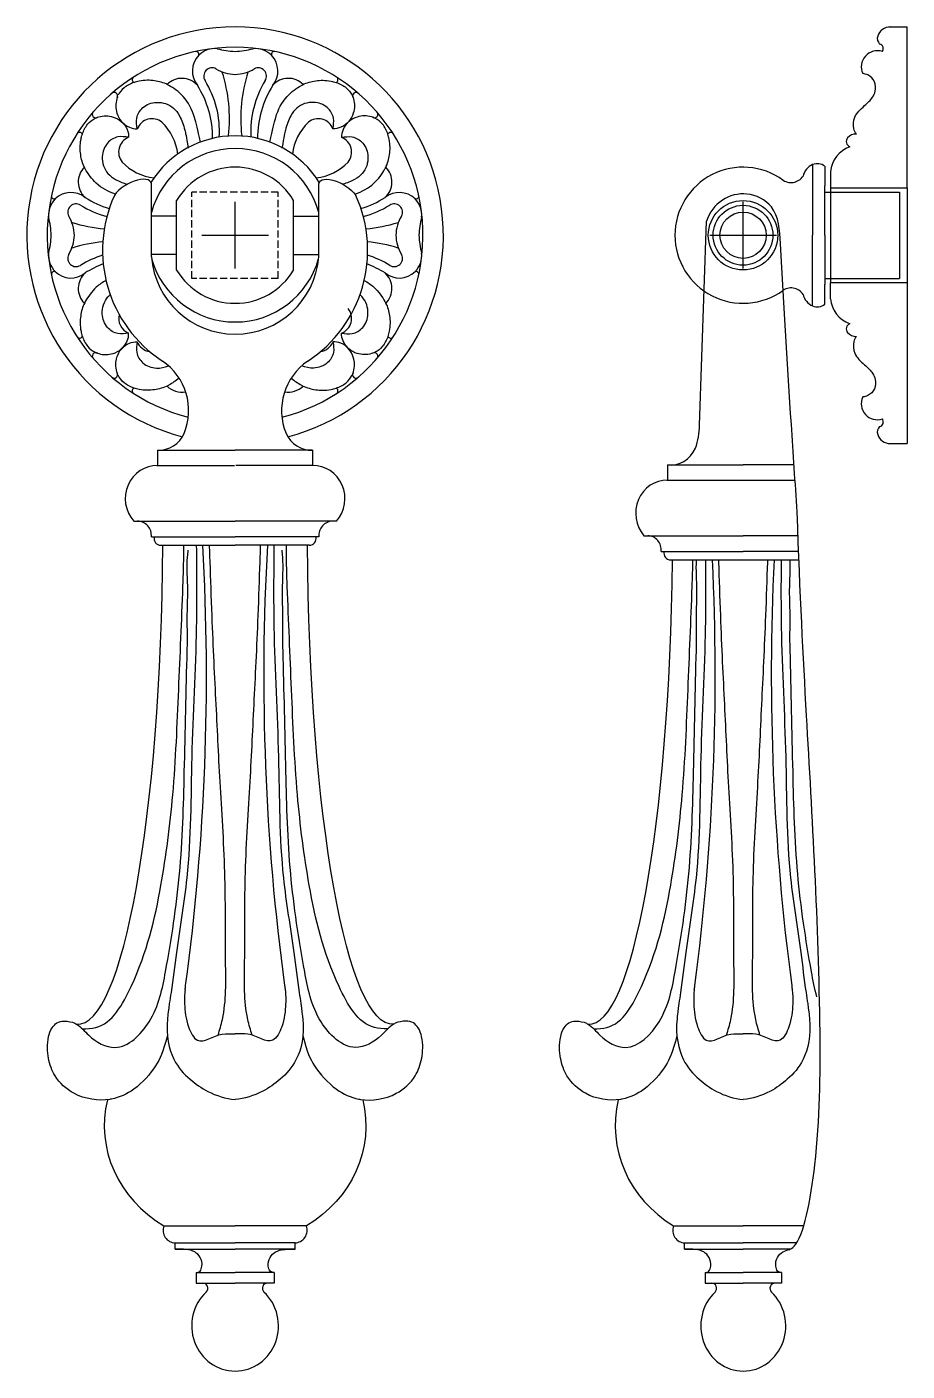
# Model space of a CAD drawing. Header units: millimetres. Extents: x -159347 to -158123, y -76894 to -75818.
# Drawn here: x -158363.5 to -158303.1, y -76686.3 to -76594.1 of the extents above; entities that cross this region are included whole.
import ezdxf

# ---------------------------------------------------------------- set-up
doc = ezdxf.new("R2010")
doc.units = ezdxf.units.MM
doc.header["$LTSCALE"] = 2
doc.header["$MEASUREMENT"] = 0
doc.linetypes.add('DASH', pattern=[0.35, 0.25, -0.1])
doc.layers.get('0').update_dxf_attribs({"linetype": 'CONTINUOUS'})

msp = doc.modelspace()

# ---------------------------------------------------------------- linework, layer by layer
at = {"color": 0}
for p, q in [((-158304.399, -76594.142), (-158303.148, -76594.142)), ((-158303.148, -76605.179), (-158303.148, -76594.142)), ((-158309.643, -76603.583), (-158309.643, -76608.429)), ((-158308.783, -76603.702), (-158308.783, -76605.045)), ((-158308.409, -76604.073), (-158308.41, -76605.179)), ((-158354.997, -76609.914), (-158354.997, -76605.039)), ((-158343.515, -76609.914), (-158343.515, -76605.039)), ((-158308.783, -76608.429), (-158308.783, -76605.045)), ((-158308.783, -76608.429), (-158308.783, -76605.068)), ((-158308.783, -76605.464), (-158303.66, -76605.464)), ((-158308.783, -76608.429), (-158308.783, -76605.464)), ((-158308.41, -76605.179), (-158308.41, -76611.68)), ((-158308.409, -76605.179), (-158306.742, -76605.179)), ((-158306.742, -76605.179), (-158303.148, -76605.179)), ((-158303.66, -76605.464), (-158303.66, -76611.395)), ((-158303.148, -76605.179), (-158303.148, -76611.68)), ((-158353.269, -76610.818), (-158353.269, -76606.041)), ((-158349.256, -76610.715), (-158349.256, -76606.143)), ((-158345.243, -76610.818), (-158345.243, -76606.041)), ((-158314.407, -76610.715), (-158314.407, -76606.143)), ((-158353.269, -76607.115), (-158354.997, -76607.115)), ((-158345.243, -76607.115), (-158343.515, -76607.115)), ((-158317.386, -76621.465), (-158316.916, -76607.465)), ((-158351.542, -76608.429), (-158346.97, -76608.429)), ((-158351.542, -76608.429), (-158346.97, -76608.429)), ((-158316.693, -76608.429), (-158312.121, -76608.429)), ((-158316.693, -76608.429), (-158312.121, -76608.429)), ((-158309.643, -76613.276), (-158309.643, -76608.429)), ((-158308.783, -76608.429), (-158308.783, -76611.395)), ((-158308.783, -76608.429), (-158308.783, -76611.791)), ((-158308.783, -76608.429), (-158308.783, -76611.814)), ((-158353.269, -76609.744), (-158354.997, -76609.744)), ((-158345.243, -76609.744), (-158343.515, -76609.744)), ((-158308.783, -76611.395), (-158303.66, -76611.395)), ((-158308.783, -76613.157), (-158308.783, -76611.814)), ((-158308.409, -76612.785), (-158308.41, -76611.68)), ((-158308.409, -76611.68), (-158306.734, -76611.68)), ((-158306.742, -76611.68), (-158303.148, -76611.68)), ((-158303.148, -76611.68), (-158303.148, -76622.717)), ((-158304.399, -76622.717), (-158303.148, -76622.717)), ((-158354.57, -76623.175), (-158354.57, -76624.223)), ((-158354.57, -76623.175), (-158349.256, -76623.175)), ((-158343.942, -76623.175), (-158349.256, -76623.175)), ((-158343.942, -76623.175), (-158343.942, -76624.223)), ((-158354.616, -76624.223), (-158349.302, -76624.223)), ((-158343.896, -76624.223), (-158349.21, -76624.223)), ((-158319.593, -76624.178), (-158314.39, -76624.178)), ((-158319.593, -76624.178), (-158319.593, -76625.227)), ((-158310.909, -76624.178), (-158314.39, -76624.178)), ((-158319.638, -76625.227), (-158310.838, -76625.227)), ((-158356.213, -76628.035), (-158355.954, -76628.035)), ((-158356.213, -76628.035), (-158349.256, -76628.035)), ((-158342.298, -76628.035), (-158349.256, -76628.035)), ((-158342.298, -76628.035), (-158342.557, -76628.035)), ((-158355.002, -76629.123), (-158354.811, -76629.123)), ((-158355.002, -76629.123), (-158349.256, -76629.123)), ((-158343.509, -76629.123), (-158349.256, -76629.123)), ((-158343.509, -76629.123), (-158343.7, -76629.123)), ((-158321.203, -76629.039), (-158314.39, -76629.039)), ((-158321.203, -76629.039), (-158320.949, -76629.039)), ((-158310.632, -76629.039), (-158314.39, -76629.039)), ((-158354.357, -76629.695), (-158349.256, -76629.695)), ((-158344.154, -76629.695), (-158349.256, -76629.695)), ((-158320.016, -76630.126), (-158314.39, -76630.126)), ((-158320.016, -76630.126), (-158319.829, -76630.126)), ((-158310.591, -76630.126), (-158314.39, -76630.126)), ((-158319.385, -76630.699), (-158310.568, -76630.699)), ((-158354.149, -76676.38), (-158349.256, -76676.38)), ((-158344.362, -76676.38), (-158349.256, -76676.38)), ((-158319.181, -76676.38), (-158314.39, -76676.38)), ((-158310.243, -76676.38), (-158314.39, -76676.38)), ((-158353.366, -76677.965), (-158353.366, -76677.536)), ((-158353.366, -76677.536), (-158349.256, -76677.536)), ((-158345.145, -76677.536), (-158349.256, -76677.536)), ((-158345.145, -76677.965), (-158345.145, -76677.536)), ((-158318.415, -76677.536), (-158314.39, -76677.536)), ((-158318.415, -76677.965), (-158318.415, -76677.536)), ((-158310.717, -76677.536), (-158314.39, -76677.536)), ((-158353.366, -76677.965), (-158349.256, -76677.965)), ((-158345.145, -76677.965), (-158349.256, -76677.965)), ((-158318.415, -76677.965), (-158314.39, -76677.965)), ((-158311.156, -76677.965), (-158314.39, -76677.965)), ((-158351.928, -76679.585), (-158349.256, -76679.585)), ((-158351.928, -76679.585), (-158351.928, -76680.318)), ((-158351.928, -76680.318), (-158351.415, -76680.318)), ((-158351.415, -76680.318), (-158349.256, -76680.318)), ((-158346.584, -76679.585), (-158349.256, -76679.585)), ((-158347.096, -76680.318), (-158349.256, -76680.318)), ((-158346.584, -76680.318), (-158347.096, -76680.318)), ((-158346.584, -76679.585), (-158346.584, -76680.318)), ((-158317.006, -76679.585), (-158317.006, -76680.318)), ((-158317.006, -76679.585), (-158314.39, -76679.585)), ((-158317.006, -76680.318), (-158316.505, -76680.318)), ((-158316.505, -76680.318), (-158314.39, -76680.318)), ((-158311.773, -76679.585), (-158314.39, -76679.585)), ((-158312.275, -76680.318), (-158314.39, -76680.318)), ((-158311.773, -76680.318), (-158312.275, -76680.318)), ((-158311.773, -76679.585), (-158311.773, -76680.318))]:
    msp.add_line(p, q, dxfattribs=at)
at = {"color": 0, "linetype": 'DASH'}
for p, q in [((-158346.291, -76605.464), (-158352.221, -76605.464)), ((-158352.221, -76611.395), (-158352.221, -76605.464)), ((-158346.291, -76611.395), (-158346.291, -76605.464)), ((-158346.291, -76611.395), (-158352.221, -76611.395))]:
    msp.add_line(p, q, dxfattribs=at)
at = {"color": 0}
for radius in [2.381, 2.052, 1.587, 1.587]:
    msp.add_circle((-158314.407, -76608.429), radius, dxfattribs=at)
for centre, radius, start, end in [((-158349.256, -76608.429), 14.287, 284.65382, 255.34618), ((-158304.306, -76595.04), 0.903, 90, 162.73926), ((-158304.667, -76594.933), 0.527, 162.2878, 226.11143), ((-158305.106, -76595.631), 0.327, 322.82459, 76.86562), ((-158349.256, -76608.429), 12.89, 284.43086, 255.56914), ((-158350.651, -76597.166), 1.54, 135.40538, 219.30318), ((-158351.942, -76596.024), 0.2, 340.60056, 110.8709), ((-158350.651, -76597.166), 1.54, 83.85412, 135.40538), ((-158349.059, -76590.26), 5.56, 255.13367, 267.97477), ((-158349.452, -76590.26), 5.56, 272.02523, 284.86633), ((-158347.861, -76597.166), 1.54, 44.59462, 96.14588), ((-158346.569, -76596.024), 0.2, 69.1291, 199.39944), ((-158347.861, -76597.166), 1.54, 320.69682, 44.59462), ((-158305.19, -76596.878), 1.104, 71.80969, 204.64627), ((-158350.836, -76597.516), 0.572, 62.13079, 212.17218), ((-158349.178, -76594.729), 2.672, 238.61753, 268.32761), ((-158360.507, -76600.452), 10.86, 353.88833, 17.20643), ((-158349.334, -76594.729), 2.672, 271.67239, 301.38247), ((-158338.005, -76600.452), 10.86, 162.79357, 186.11167), ((-158347.675, -76597.516), 0.572, 327.82782, 117.86921), ((-158356.089, -76597.755), 0.222, 135.99331, 242.03448), ((-158352.91, -76599.102), 1.436, 41.97506, 135.0268), ((-158357.573, -76601.758), 6.776, 359.77575, 32.25607), ((-158356.949, -76601.299), 6.617, 356.56717, 31.71821), ((-158341.562, -76601.299), 6.617, 148.28179, 183.43283), ((-158340.938, -76601.758), 6.776, 147.74393, 180.22425), ((-158345.602, -76599.102), 1.436, 44.9732, 138.02494), ((-158342.423, -76597.755), 0.222, 297.96552, 44.00669), ((-158357.549, -76598.869), 0.239, 326.58364, 142.90603), ((-158340.962, -76598.869), 0.239, 37.09397, 213.41636), ((-158358.816, -76600.136), 0.239, 127.09397, 303.41636), ((-158339.696, -76600.136), 0.239, 236.58364, 52.90603), ((-158354.959, -76601.532), 1.093, 51.57184, 157.98233), ((-158356.805, -76603.31), 3.648, 7.12947, 46.20315), ((-158341.707, -76603.31), 3.648, 133.79685, 172.87053), ((-158343.552, -76601.532), 1.093, 22.01767, 128.42816), ((-158359.93, -76601.597), 0.222, 27.96552, 134.00669), ((-158356.153, -76602.726), 1.093, 112.01767, 218.42816), ((-158349.256, -76608.429), 6.821, 32.10381, 147.89619), ((-158342.359, -76602.726), 1.093, 321.57184, 67.98233), ((-158338.581, -76601.597), 0.222, 45.99331, 152.03448), ((-158306.93, -76601.998), 0.395, 141.30909, 248.07467), ((-158306.667, -76602.253), 0.761, 86.86079, 138.6599), ((-158349.256, -76608.429), 5.95, 15.24614, 164.75386), ((-158306.406, -76604.261), 2.012, 109.49126, 174.65541), ((-158358.584, -76604.775), 1.436, 134.9732, 228.02494), ((-158354.376, -76600.881), 3.648, 223.79685, 262.87053), ((-158349.256, -76608.429), 4.67, 30.76106, 149.23894), ((-158344.136, -76600.881), 3.648, 277.12947, 316.20315), ((-158339.928, -76604.775), 1.436, 311.97506, 45.0268), ((-158314.407, -76608.429), 4.67, 54.0516, 180), ((-158309.195, -76604.601), 1.113, 113.78562, 167.91656), ((-158309.318, -76604.398), 0.878, 52.44736, 111.75696), ((-158311.116, -76603.809), 1.004, 232.26906, 326.11676), ((-158360.519, -76607.035), 1.54, 50.69682, 134.59462), ((-158337.992, -76607.035), 1.54, 45.40538, 129.30318), ((-158360.519, -76607.035), 1.54, 134.59462, 186.14588), ((-158361.661, -76605.743), 0.2, 159.1291, 289.39944), ((-158360.169, -76606.849), 0.572, 57.82782, 207.86921), ((-158356.386, -76600.736), 6.617, 238.28179, 255.42232), ((-158355.927, -76600.112), 6.776, 237.74393, 253.15755), ((-158349.256, -76609.454), 9.095, 155.60715, 236.72335), ((-158349.256, -76609.454), 9.095, 303.27665, 24.39285), ((-158342.584, -76600.112), 6.776, 286.84245, 302.25607), ((-158342.125, -76600.736), 6.617, 284.57768, 301.71821), ((-158338.342, -76606.849), 0.572, 332.13079, 122.17218), ((-158336.851, -76605.743), 0.2, 250.60056, 20.8709), ((-158337.992, -76607.035), 1.54, 353.85412, 45.40538), ((-158367.425, -76608.626), 5.56, 2.02523, 14.86633), ((-158362.956, -76608.507), 2.672, 1.67239, 31.38247), ((-158335.556, -76608.507), 2.672, 148.61753, 178.32761), ((-158331.087, -76608.626), 5.56, 165.13367, 177.97477), ((-158357.233, -76597.178), 10.86, 252.79357, 264.72059), ((-158341.278, -76597.178), 10.86, 275.27941, 287.20643), ((-158367.425, -76608.233), 5.56, 345.13367, 357.97477), ((-158362.956, -76608.351), 2.672, 328.61753, 358.32761), ((-158357.233, -76619.681), 10.86, 95.80868, 107.20643), ((-158341.278, -76619.681), 10.86, 72.79357, 84.19132), ((-158335.556, -76608.351), 2.672, 181.67239, 211.38247), ((-158331.087, -76608.233), 5.56, 182.02523, 194.86633), ((-158314.407, -76608.429), 4.67, 180, 305.9484), ((-158360.519, -76609.824), 1.54, 173.85412, 225.40538), ((-158360.169, -76610.01), 0.572, 152.13079, 302.17218), ((-158356.386, -76616.123), 6.617, 107.21252, 121.71821), ((-158349.256, -76609.454), 5.759, 184.57948, 270), ((-158349.256, -76609.454), 5.759, 184.57948, 270), ((-158349.256, -76608.429), 5.95, 195.63589, 344.36411), ((-158349.256, -76609.454), 5.759, 270, 355.42052), ((-158349.256, -76609.454), 5.759, 270, 355.42052), ((-158342.125, -76616.123), 6.617, 58.28179, 72.78748), ((-158338.342, -76610.01), 0.572, 237.82782, 27.86921), ((-158337.992, -76609.824), 1.54, 314.59462, 6.14588), ((-158361.661, -76611.116), 0.2, 70.60056, 200.8709), ((-158360.519, -76609.824), 1.54, 225.40538, 309.30318), ((-158358.584, -76612.084), 1.436, 131.97506, 225.0268), ((-158355.927, -76616.747), 6.776, 110.51087, 122.25607), ((-158349.256, -76608.429), 4.67, 210.76106, 329.23894), ((-158342.584, -76616.747), 6.776, 57.74393, 69.48913), ((-158337.992, -76609.824), 1.54, 230.69682, 314.59462), ((-158339.928, -76612.084), 1.436, 314.9732, 48.02494), ((-158336.851, -76611.116), 0.2, 339.1291, 109.39944), ((-158311.116, -76613.05), 1.004, 33.88324, 127.73094), ((-158309.195, -76612.258), 1.113, 192.08344, 246.21438), ((-158306.406, -76612.598), 2.012, 185.34459, 250.50874), ((-158356.153, -76614.133), 1.093, 165.66281, 247.98233), ((-158342.359, -76614.133), 1.093, 292.01767, 38.42816), ((-158309.318, -76612.461), 0.878, 248.24304, 307.55264), ((-158306.93, -76614.861), 0.395, 111.92533, 218.69091), ((-158359.93, -76615.262), 0.222, 225.99331, 332.03448), ((-158354.959, -76615.327), 1.093, 202.01767, 261.58356), ((-158343.552, -76615.327), 1.093, 278.41644, 337.98233), ((-158338.581, -76615.262), 0.222, 207.96552, 314.00669), ((-158306.667, -76614.606), 0.761, 221.3401, 273.13921), ((-158358.816, -76616.723), 0.239, 56.58364, 232.90603), ((-158339.696, -76616.723), 0.239, 307.09397, 123.41636), ((-158356.556, -76620.461), 4.113, 337.6443, 55.82717), ((-158356.556, -76620.461), 4.113, 337.6443, 55.82717), ((-158341.955, -76620.461), 4.113, 124.17283, 202.3557), ((-158341.955, -76620.461), 4.113, 124.17283, 202.3557), ((-158357.549, -76617.989), 0.239, 217.09397, 33.41636), ((-158340.962, -76617.989), 0.239, 146.58364, 322.90603), ((-158356.089, -76619.104), 0.222, 117.96552, 224.00669), ((-158352.91, -76617.757), 1.436, 224.9732, 280.37607), ((-158345.602, -76617.757), 1.436, 259.62393, 315.0268), ((-158342.423, -76619.104), 0.222, 315.99331, 62.03448), ((-158305.19, -76619.981), 1.104, 155.35373, 288.19031), ((-158305.106, -76621.228), 0.327, 283.13438, 37.17541), ((-158354.512, -76621.255), 1.921, 268.26672, 336.33414), ((-158344, -76621.255), 1.921, 203.66586, 271.73328), ((-158304.667, -76621.926), 0.527, 133.88857, 197.7122), ((-158304.306, -76621.819), 0.903, 197.26074, 270)]:
    msp.add_arc(centre, radius, start, end, dxfattribs=at)
for centre, major_axis, ratio, start_param, end_param in [((-158356.351, -76605.565), (1.312, 0.771), 0.459343, -0.339804, 2.370435), ((-158314.407, -76608.429), (0, 2.838), 0.94, -0.102097, 1.224131), ((-158321.253, -76621.465), (0, 4.113), 0.94, 4.322208, 4.712389), ((-158321.253, -76621.465), (0, 4.113), 0.94, 4.322208, 4.712389), ((-158319.366, -76622.224), (0, 1.969), 0.94, 3.0185, 4.291027), ((-158354.616, -76626.492), (0, 2.269), 0.96, -0.021096, 2.318363), ((-158343.896, -76626.492), (0, 2.269), 0.96, 3.964822, 6.304281), ((-158319.638, -76627.496), (0, 2.269), 0.94, -0.021096, 2.318363), ((-158355.961, -76629.038), (0, 1.003), 0.96, 4.627603, 6.275771), ((-158342.55, -76629.038), (0, 1.003), 0.96, 0.007414, 1.655582), ((-158354.357, -76629.213), (0, 0.481), 0.96, 1.380997, 3.141593), ((-158344.154, -76629.213), (0, 0.481), 0.96, 3.141593, 4.902189), ((-158320.956, -76630.041), (0, 1.003), 0.94, 4.627603, 6.275771), ((-158359.985, -76628.918), (0.055, 33.626), 0.17155, 3.124086, 4.689555), ((-158497.532, -76638.643), (0, 152.408), 0.96, 4.572454, 4.771136), ((-158200.98, -76638.643), (0, 152.408), 0.96, 1.51205, 1.710731), ((-158319.385, -76630.217), (0, 0.481), 0.94, 1.380997, 3.141593), ((-158324.896, -76628.918), (0.062, 33.626), 0.16823, 3.125543, 4.65971), ((-158459.577, -76638.643), (0, 152.408), 0.94, 4.572454, 4.764539), ((-158169.203, -76638.643), (0, 152.408), 0.94, 1.518646, 1.710731), ((-158497.532, -76638.643), (0, 152.408), 0.96, 4.570596, 4.572454), ((-158200.98, -76638.643), (0, 152.408), 0.96, 1.710731, 1.71259), ((-158459.577, -76638.643), (0, 152.408), 0.94, 4.570596, 4.572454), ((-158169.203, -76638.643), (0, 152.408), 0.94, 1.710731, 1.71259), ((-158349.256, -76669.503), (-8.975, 0), 0.914065, -0.218456, 0.994148), ((-158314.39, -76669.503), (-8.788, 0), 0.933513, -0.218456, 0.994148), ((-158353.366, -76676.671), (0, 0.866), 0.96, 1.228889, 3.141662), ((-158345.145, -76676.671), (0, 0.866), 0.96, 3.141523, 5.054296), ((-158318.415, -76676.671), (0, 0.866), 0.94, 1.228889, 3.141662), ((-158351.456, -76680.662), (0, 0.346), 0.96, 3.861065, 6.40609), ((-158347.055, -76680.662), (0, 0.346), 0.96, -0.122904, 2.42212), ((-158316.544, -76680.662), (0, 0.346), 0.94, 3.861065, 6.40609), ((-158312.235, -76680.662), (0, 0.346), 0.94, -0.122904, 2.42212), ((-158349.256, -76683.239), (0, 3.102), 0.96, 0.726181, 3.141593), ((-158349.256, -76683.239), (0, 3.102), 0.96, 0.726181, 3.141593), ((-158349.256, -76683.239), (0, 3.102), 0.96, 3.141593, 5.557004), ((-158349.256, -76683.239), (0, 3.102), 0.96, 3.141593, 5.557004), ((-158314.39, -76683.239), (0, 3.102), 0.94, 0.726181, 3.141593), ((-158314.39, -76683.239), (0, 3.102), 0.94, 0.726181, 3.141593), ((-158314.39, -76683.239), (0, 3.102), 0.94, 3.141593, 5.557004), ((-158314.39, -76683.239), (0, 3.102), 0.94, 3.141593, 5.557004)]:
    msp.add_ellipse(centre, major_axis=major_axis, ratio=ratio, start_param=start_param, end_param=end_param, dxfattribs=at)
at = {"color": 0, "extrusion": (0, 0, -1)}
for centre, major_axis, ratio, start_param, end_param in [((-158342.16, -76605.565), (-1.312, 0.771), 0.459343, -0.339804, 2.370435), ((-158338.526, -76628.918), (-0.055, 33.626), 0.17155, 3.124086, 4.689555), ((-158349.256, -76669.503), (8.975, 0), 0.914065, -0.218456, 0.994148)]:
    msp.add_ellipse(centre, major_axis=major_axis, ratio=ratio, start_param=start_param, end_param=end_param, dxfattribs=at)
at = {"color": 0}
for points, knots in [([(-158356.193, -76597.951), (-158356.439, -76598.034), (-158356.904, -76598.266), (-158357.186, -76598.636), (-158357.28, -76598.832)], [0.33375087, 0.33375087, 0.33375087, 0.33375087, 0.36957151, 0.40302515, 0.40302515, 0.40302515, 0.40302515]), ([(-158353.883, -76598.108), (-158354.187, -76597.956), (-158354.748, -76597.802), (-158355.56, -76597.775), (-158356.075, -76597.911), (-158356.193, -76597.951)], [0.2034638, 0.2034638, 0.2034638, 0.2034638, 0.2601301, 0.3166561, 0.3337509, 0.3337509, 0.3337509, 0.3337509]), ([(-158351.629, -76602.034), (-158351.84, -76601.153), (-158352.043, -76600.144), (-158352.621, -76598.955), (-158353.502, -76598.305), (-158353.857, -76598.121), (-158353.883, -76598.108)], [0, 0, 0, 0, 0.0564621, 0.1379147, 0.1985314, 0.2034638, 0.2034638, 0.2034638, 0.2034638]), ([(-158346.882, -76602.034), (-158346.672, -76601.153), (-158346.469, -76600.144), (-158345.89, -76598.955), (-158345.009, -76598.305), (-158344.655, -76598.121), (-158344.628, -76598.108)], [0, 0, 0, 0, 0.0564621, 0.1379147, 0.1985314, 0.2034638, 0.2034638, 0.2034638, 0.2034638]), ([(-158344.628, -76598.108), (-158344.324, -76597.956), (-158343.763, -76597.802), (-158342.951, -76597.775), (-158342.437, -76597.911), (-158342.319, -76597.951)], [0.2034638, 0.2034638, 0.2034638, 0.2034638, 0.2601301, 0.3166561, 0.3337509, 0.3337509, 0.3337509, 0.3337509]), ([(-158342.319, -76597.951), (-158342.072, -76598.034), (-158341.608, -76598.266), (-158341.326, -76598.636), (-158341.231, -76598.832)], [0.33375087, 0.33375087, 0.33375087, 0.33375087, 0.36957151, 0.40302515, 0.40302515, 0.40302515, 0.40302515]), ([(-158306.626, -76601.493), (-158306.716, -76601.375), (-158306.881, -76600.997), (-158306.803, -76600.194), (-158306.156, -76599.627), (-158305.516, -76599.043), (-158305.306, -76598.52), (-158305.321, -76597.851), (-158305.738, -76597.441), (-158306.076, -76597.358), (-158306.194, -76597.338)], [0, 0, 0, 0, 0.0141679, 0.0463543, 0.0886079, 0.1189863, 0.1382043, 0.1630289, 0.1893564, 0.2034316, 0.2034316, 0.2034316, 0.2034316]), ([(-158357.313, -76598.905), (-158357.336, -76598.96), (-158357.468, -76599.331), (-158357.462, -76599.968), (-158357.084, -76600.66), (-158356.571, -76601.053), (-158356.153, -76601.132), (-158355.972, -76601.123)], [0.4071428, 0.4071428, 0.4071428, 0.4071428, 0.4162778, 0.4679062, 0.5017392, 0.537521, 0.5661054, 0.5661054, 0.5661054, 0.5661054]), ([(-158341.198, -76598.905), (-158341.175, -76598.96), (-158341.043, -76599.331), (-158341.049, -76599.968), (-158341.427, -76600.66), (-158341.941, -76601.053), (-158342.359, -76601.132), (-158342.54, -76601.123)], [0.4071428, 0.4071428, 0.4071428, 0.4071428, 0.4162778, 0.4679062, 0.5017392, 0.537521, 0.5661054, 0.5661054, 0.5661054, 0.5661054]), ([(-158355.972, -76601.123), (-158356.009, -76600.877), (-158356.089, -76600.35), (-158355.604, -76599.55), (-158354.581, -76599.185), (-158353.561, -76599.511), (-158352.991, -76600.318), (-158352.741, -76601.018), (-158352.616, -76601.616), (-158352.471, -76602.445)], [0, 0, 0, 0, 0.0383582, 0.0820682, 0.1343807, 0.198804, 0.233587, 0.2868137, 0.3144852, 0.3144852, 0.3144852, 0.3144852]), ([(-158342.54, -76601.123), (-158342.502, -76600.877), (-158342.423, -76600.35), (-158342.907, -76599.55), (-158343.93, -76599.185), (-158344.951, -76599.511), (-158345.521, -76600.318), (-158345.77, -76601.018), (-158345.895, -76601.616), (-158346.041, -76602.445)], [0, 0, 0, 0, 0.0383582, 0.0820682, 0.1343807, 0.198804, 0.233587, 0.2868137, 0.3144852, 0.3144852, 0.3144852, 0.3144852]), ([(-158359.734, -76601.493), (-158359.651, -76601.246), (-158359.42, -76600.781), (-158359.05, -76600.5), (-158358.853, -76600.405)], [0.33375087, 0.33375087, 0.33375087, 0.33375087, 0.36957151, 0.40302515, 0.40302515, 0.40302515, 0.40302515]), ([(-158358.78, -76600.372), (-158358.726, -76600.349), (-158358.354, -76600.217), (-158357.717, -76600.223), (-158357.026, -76600.601), (-158356.633, -76601.115), (-158356.553, -76601.533), (-158356.562, -76601.713)], [0.4071428, 0.4071428, 0.4071428, 0.4071428, 0.4162778, 0.4679062, 0.5017392, 0.537521, 0.5661054, 0.5661054, 0.5661054, 0.5661054]), ([(-158339.731, -76600.372), (-158339.786, -76600.349), (-158340.157, -76600.217), (-158340.794, -76600.223), (-158341.486, -76600.601), (-158341.879, -76601.115), (-158341.958, -76601.533), (-158341.949, -76601.713)], [0.4071428, 0.4071428, 0.4071428, 0.4071428, 0.4162778, 0.4679062, 0.5017392, 0.537521, 0.5661054, 0.5661054, 0.5661054, 0.5661054]), ([(-158338.777, -76601.493), (-158338.861, -76601.246), (-158339.092, -76600.781), (-158339.462, -76600.5), (-158339.658, -76600.405)], [0.33375087, 0.33375087, 0.33375087, 0.33375087, 0.36957151, 0.40302515, 0.40302515, 0.40302515, 0.40302515]), ([(-158359.577, -76603.802), (-158359.73, -76603.498), (-158359.883, -76602.937), (-158359.91, -76602.125), (-158359.774, -76601.61), (-158359.734, -76601.493)], [0.2034638, 0.2034638, 0.2034638, 0.2034638, 0.2601301, 0.3166561, 0.3337509, 0.3337509, 0.3337509, 0.3337509]), ([(-158356.562, -76601.713), (-158356.809, -76601.676), (-158357.335, -76601.596), (-158358.135, -76602.081), (-158358.5, -76603.104), (-158358.174, -76604.125), (-158357.414, -76604.661), (-158356.942, -76604.844), (-158356.647, -76604.929)], [0, 0, 0, 0, 0.0383582, 0.0820682, 0.1343807, 0.198804, 0.233587, 0.2778938, 0.2778938, 0.2778938, 0.2778938]), ([(-158341.949, -76601.713), (-158341.703, -76601.676), (-158341.176, -76601.596), (-158340.376, -76602.081), (-158340.011, -76603.104), (-158340.338, -76604.125), (-158341.097, -76604.661), (-158341.57, -76604.844), (-158341.865, -76604.929)], [0, 0, 0, 0, 0.0383582, 0.0820682, 0.1343807, 0.198804, 0.233587, 0.2778938, 0.2778938, 0.2778938, 0.2778938]), ([(-158338.934, -76603.802), (-158338.782, -76603.498), (-158338.628, -76602.937), (-158338.602, -76602.125), (-158338.737, -76601.61), (-158338.777, -76601.493)], [0.2034638, 0.2034638, 0.2034638, 0.2034638, 0.2601301, 0.3166561, 0.3337509, 0.3337509, 0.3337509, 0.3337509]), ([(-158357.468, -76605.601), (-158357.962, -76605.436), (-158358.761, -76605.022), (-158359.38, -76604.183), (-158359.564, -76603.829), (-158359.577, -76603.802)], [0.0634225, 0.0634225, 0.0634225, 0.0634225, 0.1379147, 0.1985314, 0.2034638, 0.2034638, 0.2034638, 0.2034638]), ([(-158341.044, -76605.601), (-158340.549, -76605.436), (-158339.75, -76605.022), (-158339.131, -76604.183), (-158338.947, -76603.829), (-158338.934, -76603.802)], [0.0634225, 0.0634225, 0.0634225, 0.0634225, 0.1379147, 0.1985314, 0.2034638, 0.2034638, 0.2034638, 0.2034638]), ([(-158310.69, -76627.403), (-158310.827, -76625.391), (-158311.239, -76619.345), (-158311.634, -76612.608), (-158311.99, -76606.418), (-158313.509, -76605.668), (-158314.135, -76605.606)], [2.4260285, 2.4260285, 2.4260285, 2.4260285, 2.6683247, 3.1591103, 3.2614112, 3.3398101, 3.3398101, 3.3398101, 3.3398101]), ([(-158358.111, -76611.529), (-158358.352, -76611.656), (-158358.912, -76612.041), (-158359.38, -76612.676), (-158359.564, -76613.03), (-158359.577, -76613.057)], [0.0974642, 0.0974642, 0.0974642, 0.0974642, 0.1379147, 0.1985314, 0.2034638, 0.2034638, 0.2034638, 0.2034638]), ([(-158340.4, -76611.529), (-158340.159, -76611.656), (-158339.6, -76612.041), (-158339.131, -76612.676), (-158338.947, -76613.03), (-158338.934, -76613.057)], [0.0974642, 0.0974642, 0.0974642, 0.0974642, 0.1379147, 0.1985314, 0.2034638, 0.2034638, 0.2034638, 0.2034638]), ([(-158356.562, -76615.146), (-158356.809, -76615.183), (-158357.335, -76615.263), (-158358.135, -76614.778), (-158358.5, -76613.755), (-158358.224, -76612.892), (-158357.879, -76612.554), (-158357.823, -76612.507)], [0, 0, 0, 0, 0.0383582, 0.0820682, 0.1343807, 0.198804, 0.210252, 0.210252, 0.210252, 0.210252]), ([(-158341.949, -76615.146), (-158341.703, -76615.183), (-158341.176, -76615.263), (-158340.376, -76614.778), (-158340.011, -76613.755), (-158340.287, -76612.892), (-158340.633, -76612.554), (-158340.688, -76612.507)], [0, 0, 0, 0, 0.0383582, 0.0820682, 0.1343807, 0.198804, 0.210252, 0.210252, 0.210252, 0.210252]), ([(-158359.577, -76613.057), (-158359.73, -76613.361), (-158359.883, -76613.922), (-158359.91, -76614.734), (-158359.774, -76615.248), (-158359.734, -76615.366)], [0.2034638, 0.2034638, 0.2034638, 0.2034638, 0.2601301, 0.3166561, 0.3337509, 0.3337509, 0.3337509, 0.3337509]), ([(-158338.934, -76613.057), (-158338.782, -76613.361), (-158338.628, -76613.922), (-158338.602, -76614.734), (-158338.737, -76615.248), (-158338.777, -76615.366)], [0.2034638, 0.2034638, 0.2034638, 0.2034638, 0.2601301, 0.3166561, 0.3337509, 0.3337509, 0.3337509, 0.3337509]), ([(-158359.734, -76615.366), (-158359.651, -76615.613), (-158359.42, -76616.077), (-158359.05, -76616.359), (-158358.853, -76616.454)], [0.33375087, 0.33375087, 0.33375087, 0.33375087, 0.36957151, 0.40302515, 0.40302515, 0.40302515, 0.40302515]), ([(-158358.78, -76616.487), (-158358.726, -76616.51), (-158358.354, -76616.642), (-158357.717, -76616.636), (-158357.026, -76616.258), (-158356.633, -76615.744), (-158356.553, -76615.326), (-158356.562, -76615.146)], [0.4071428, 0.4071428, 0.4071428, 0.4071428, 0.4162778, 0.4679062, 0.5017392, 0.537521, 0.5661054, 0.5661054, 0.5661054, 0.5661054]), ([(-158357.313, -76617.954), (-158357.336, -76617.899), (-158357.468, -76617.528), (-158357.462, -76616.891), (-158357.084, -76616.199), (-158356.571, -76615.806), (-158356.153, -76615.727), (-158355.972, -76615.736)], [0.4071428, 0.4071428, 0.4071428, 0.4071428, 0.4162778, 0.4679062, 0.5017392, 0.537521, 0.5661054, 0.5661054, 0.5661054, 0.5661054]), ([(-158355.972, -76615.736), (-158356.009, -76615.982), (-158356.089, -76616.509), (-158355.604, -76617.309), (-158354.719, -76617.625), (-158354.084, -76617.498), (-158353.833, -76617.379)], [0, 0, 0, 0, 0.0383582, 0.0820682, 0.1343807, 0.1772363, 0.1772363, 0.1772363, 0.1772363]), ([(-158342.54, -76615.736), (-158342.502, -76615.982), (-158342.423, -76616.509), (-158342.907, -76617.309), (-158343.793, -76617.625), (-158344.427, -76617.498), (-158344.678, -76617.379)], [0, 0, 0, 0, 0.0383582, 0.0820682, 0.1343807, 0.1772363, 0.1772363, 0.1772363, 0.1772363]), ([(-158341.198, -76617.954), (-158341.175, -76617.899), (-158341.043, -76617.528), (-158341.049, -76616.891), (-158341.427, -76616.199), (-158341.941, -76615.806), (-158342.359, -76615.727), (-158342.54, -76615.736)], [0.4071428, 0.4071428, 0.4071428, 0.4071428, 0.4162778, 0.4679062, 0.5017392, 0.537521, 0.5661054, 0.5661054, 0.5661054, 0.5661054]), ([(-158339.731, -76616.487), (-158339.786, -76616.51), (-158340.157, -76616.642), (-158340.794, -76616.636), (-158341.486, -76616.258), (-158341.879, -76615.744), (-158341.958, -76615.326), (-158341.949, -76615.146)], [0.4071428, 0.4071428, 0.4071428, 0.4071428, 0.4162778, 0.4679062, 0.5017392, 0.537521, 0.5661054, 0.5661054, 0.5661054, 0.5661054]), ([(-158338.777, -76615.366), (-158338.861, -76615.613), (-158339.092, -76616.077), (-158339.462, -76616.359), (-158339.658, -76616.454)], [0.33375087, 0.33375087, 0.33375087, 0.33375087, 0.36957151, 0.40302515, 0.40302515, 0.40302515, 0.40302515]), ([(-158306.626, -76615.365), (-158306.716, -76615.484), (-158306.881, -76615.862), (-158306.803, -76616.665), (-158306.156, -76617.231), (-158305.516, -76617.816), (-158305.306, -76618.339), (-158305.321, -76619.008), (-158305.738, -76619.418), (-158306.076, -76619.501), (-158306.194, -76619.521)], [0, 0, 0, 0, 0.0141679, 0.0463543, 0.0886079, 0.1189863, 0.1382043, 0.1630289, 0.1893564, 0.2034316, 0.2034316, 0.2034316, 0.2034316]), ([(-158356.193, -76618.908), (-158356.439, -76618.825), (-158356.904, -76618.593), (-158357.186, -76618.223), (-158357.28, -76618.027)], [0.33375087, 0.33375087, 0.33375087, 0.33375087, 0.36957151, 0.40302515, 0.40302515, 0.40302515, 0.40302515]), ([(-158353.104, -76618.225), (-158353.328, -76618.419), (-158353.602, -76618.606), (-158353.857, -76618.738), (-158353.883, -76618.751)], [0.15638698, 0.15638698, 0.15638698, 0.15638698, 0.19853144, 0.20346381, 0.20346381, 0.20346381, 0.20346381]), ([(-158345.407, -76618.225), (-158345.184, -76618.419), (-158344.909, -76618.606), (-158344.655, -76618.738), (-158344.628, -76618.751)], [0.15638698, 0.15638698, 0.15638698, 0.15638698, 0.19853144, 0.20346381, 0.20346381, 0.20346381, 0.20346381]), ([(-158342.319, -76618.908), (-158342.072, -76618.825), (-158341.608, -76618.593), (-158341.326, -76618.223), (-158341.231, -76618.027)], [0.33375087, 0.33375087, 0.33375087, 0.33375087, 0.36957151, 0.40302515, 0.40302515, 0.40302515, 0.40302515]), ([(-158353.883, -76618.751), (-158354.187, -76618.903), (-158354.748, -76619.057), (-158355.56, -76619.083), (-158356.075, -76618.948), (-158356.193, -76618.908)], [0.2034638, 0.2034638, 0.2034638, 0.2034638, 0.2601301, 0.3166561, 0.3337509, 0.3337509, 0.3337509, 0.3337509]), ([(-158344.628, -76618.751), (-158344.324, -76618.903), (-158343.763, -76619.057), (-158342.951, -76619.083), (-158342.437, -76618.948), (-158342.319, -76618.908)], [0.2034638, 0.2034638, 0.2034638, 0.2034638, 0.2601301, 0.3166561, 0.3337509, 0.3337509, 0.3337509, 0.3337509]), ([(-158311.238, -76678.017), (-158310.999, -76677.865), (-158310.273, -76677.29), (-158309.133, -76671.307), (-158309.033, -76658.428), (-158309.93, -76643.902), (-158310.491, -76633.203), (-158310.69, -76627.403)], [0.401238, 0.401238, 0.401238, 0.401238, 0.418722, 0.671193, 1.001, 1.84322, 2.350504, 2.350504, 2.350504, 2.350504]), ([(-158359.726, -76662.873), (-158359.413, -76662.861), (-158357.862, -76662.802), (-158355.572, -76658.741), (-158354.296, -76653.432), (-158353.404, -76646.472), (-158353.135, -76639.645), (-158352.886, -76634.071), (-158352.775, -76630.771), (-158352.776, -76629.829), (-158352.776, -76629.695)], [0, 0, 0, 0, 0.03758, 0.186465, 0.472565, 0.719382, 1.00374, 1.282316, 1.377844, 1.393654, 1.393654, 1.393654, 1.393654]), ([(-158354.412, -76660.669), (-158354.247, -76660.103), (-158353.719, -76657.325), (-158352.919, -76652.168), (-158352.72, -76644.787), (-158352.618, -76639.478), (-158352.514, -76635.948), (-158352.565, -76634.581), (-158352.456, -76632.646), (-158352.595, -76631.101), (-158352.491, -76630.189), (-158352.474, -76630.036)], [3.388648, 3.388648, 3.388648, 3.388648, 3.99411, 6.297272, 8.670947, 11.508391, 11.703827, 12.26575, 12.899446, 13.675695, 13.832954, 13.832954, 13.832954, 13.832954]), ([(-158351.918, -76629.695), (-158351.901, -76631.566), (-158351.857, -76636.412), (-158352.322, -76643.999), (-158352.268, -76651.487), (-158353.211, -76656.825), (-158353.544, -76659.711), (-158353.729, -76660.874), (-158353.77, -76661.12)], [0, 0, 0, 0, 1.90431, 4.930742, 7.74066, 9.497822, 10.443671, 10.698715, 10.698715, 10.698715, 10.698715]), ([(-158350.424, -76663.3), (-158350.317, -76662.941), (-158349.832, -76661.318), (-158349.961, -76657.654), (-158349.865, -76652.363), (-158350.296, -76646.191), (-158350.54, -76640.754), (-158350.815, -76635.595), (-158350.939, -76631.553), (-158351, -76630.149), (-158351.004, -76629.695)], [0, 0, 0, 0, 0.044294, 0.20021, 0.425656, 0.672418, 0.912987, 1.150567, 1.283738, 1.3266, 1.3266, 1.3266, 1.3266]), ([(-158348.087, -76663.3), (-158348.195, -76662.941), (-158348.68, -76661.318), (-158348.551, -76657.654), (-158348.646, -76652.363), (-158348.216, -76646.191), (-158347.972, -76640.754), (-158347.696, -76635.595), (-158347.573, -76631.553), (-158347.512, -76630.149), (-158347.508, -76629.695)], [0, 0, 0, 0, 0.044294, 0.20021, 0.425656, 0.672418, 0.912987, 1.150567, 1.283738, 1.3266, 1.3266, 1.3266, 1.3266]), ([(-158346.594, -76629.695), (-158346.611, -76631.566), (-158346.654, -76636.412), (-158346.19, -76643.999), (-158346.244, -76651.487), (-158345.301, -76656.825), (-158344.968, -76659.711), (-158344.782, -76660.874), (-158344.741, -76661.12)], [0, 0, 0, 0, 1.90431, 4.930742, 7.74066, 9.497822, 10.443671, 10.698715, 10.698715, 10.698715, 10.698715]), ([(-158344.1, -76660.669), (-158344.264, -76660.103), (-158344.793, -76657.325), (-158345.592, -76652.168), (-158345.792, -76644.787), (-158345.894, -76639.478), (-158345.997, -76635.948), (-158345.946, -76634.581), (-158346.055, -76632.646), (-158345.916, -76631.101), (-158346.02, -76630.189), (-158346.038, -76630.036)], [3.388648, 3.388648, 3.388648, 3.388648, 3.99411, 6.297272, 8.670947, 11.508391, 11.703827, 12.26575, 12.899446, 13.675695, 13.832954, 13.832954, 13.832954, 13.832954]), ([(-158338.786, -76662.873), (-158339.098, -76662.861), (-158340.649, -76662.802), (-158342.94, -76658.741), (-158344.216, -76653.432), (-158345.107, -76646.472), (-158345.376, -76639.645), (-158345.626, -76634.071), (-158345.737, -76630.771), (-158345.735, -76629.829), (-158345.735, -76629.695)], [0, 0, 0, 0, 0.03758, 0.186465, 0.472565, 0.719382, 1.00374, 1.282316, 1.377844, 1.393654, 1.393654, 1.393654, 1.393654]), ([(-158324.642, -76662.873), (-158324.336, -76662.861), (-158322.817, -76662.802), (-158320.574, -76658.741), (-158319.325, -76653.432), (-158318.452, -76646.472), (-158318.189, -76639.645), (-158317.953, -76634.272), (-158317.853, -76631.306), (-158317.843, -76630.699)], [0, 0, 0, 0, 0.03758, 0.186465, 0.472565, 0.719382, 1.00374, 1.282316, 1.354132, 1.354132, 1.354132, 1.354132]), ([(-158319.438, -76660.669), (-158319.277, -76660.103), (-158318.76, -76657.325), (-158317.977, -76652.168), (-158317.782, -76644.787), (-158317.682, -76639.478), (-158317.58, -76635.948), (-158317.631, -76634.581), (-158317.527, -76632.713), (-158317.635, -76631.391), (-158317.6, -76630.699)], [3.388648, 3.388648, 3.388648, 3.388648, 3.99411, 6.297272, 8.670947, 11.508391, 11.703827, 12.26575, 12.899446, 13.606931, 13.606931, 13.606931, 13.606931]), ([(-158316.988, -76630.699), (-158316.975, -76632.235), (-158316.957, -76636.745), (-158317.392, -76643.999), (-158317.339, -76651.487), (-158318.262, -76656.825), (-158318.588, -76659.711), (-158318.77, -76660.874), (-158318.811, -76661.12)], [0.340482, 0.340482, 0.340482, 0.340482, 1.90431, 4.930742, 7.74066, 9.497822, 10.443671, 10.698715, 10.698715, 10.698715, 10.698715]), ([(-158315.534, -76663.3), (-158315.429, -76662.941), (-158314.954, -76661.318), (-158315.08, -76657.654), (-158314.987, -76652.363), (-158315.408, -76646.191), (-158315.647, -76640.754), (-158315.917, -76635.595), (-158316.027, -76631.913), (-158316.073, -76630.749), (-158316.075, -76630.699)], [0, 0, 0, 0, 0.044294, 0.20021, 0.425656, 0.672418, 0.912987, 1.150567, 1.283738, 1.289817, 1.289817, 1.289817, 1.289817]), ([(-158313.246, -76663.3), (-158313.351, -76662.941), (-158313.826, -76661.318), (-158313.7, -76657.654), (-158313.793, -76652.363), (-158313.372, -76646.191), (-158313.133, -76640.754), (-158312.863, -76635.595), (-158312.753, -76631.913), (-158312.707, -76630.749), (-158312.705, -76630.699)], [0, 0, 0, 0, 0.044294, 0.20021, 0.425656, 0.672418, 0.912987, 1.150567, 1.283738, 1.289817, 1.289817, 1.289817, 1.289817]), ([(-158311.792, -76630.699), (-158311.804, -76632.235), (-158311.823, -76636.745), (-158311.388, -76643.999), (-158311.441, -76651.487), (-158310.517, -76656.825), (-158310.191, -76659.711), (-158310.01, -76660.874), (-158309.969, -76661.12)], [0.340482, 0.340482, 0.340482, 0.340482, 1.90431, 4.930742, 7.74066, 9.497822, 10.443671, 10.698715, 10.698715, 10.698715, 10.698715]), ([(-158309.341, -76660.669), (-158309.502, -76660.103), (-158310.02, -76657.325), (-158310.803, -76652.168), (-158310.998, -76644.787), (-158311.098, -76639.478), (-158311.199, -76635.948), (-158311.149, -76634.581), (-158311.252, -76632.713), (-158311.145, -76631.391), (-158311.18, -76630.699)], [3.388648, 3.388648, 3.388648, 3.388648, 3.99411, 6.297272, 8.670947, 11.508391, 11.703827, 12.26575, 12.899446, 13.606931, 13.606931, 13.606931, 13.606931]), ([(-158360.132, -76662.544), (-158359.826, -76662.728), (-158359.151, -76663.577), (-158357.167, -76664.691), (-158355.183, -76662.765), (-158354.582, -76661.255), (-158354.412, -76660.669)], [0.656607, 0.656607, 0.656607, 0.656607, 1.045848, 1.740171, 2.762988, 3.388648, 3.388648, 3.388648, 3.388648]), ([(-158352.688, -76660.181), (-158352.732, -76660.513), (-158352.735, -76661.366), (-158352.61, -76662.521), (-158351.786, -76664.17), (-158350.478, -76663.087), (-158349.541, -76663.227), (-158349.256, -76663.206)], [0.118227, 0.118227, 0.118227, 0.118227, 0.440892, 0.984543, 1.362968, 1.98305, 2.272708, 2.272708, 2.272708, 2.272708]), ([(-158345.824, -76660.181), (-158345.78, -76660.513), (-158345.777, -76661.366), (-158345.902, -76662.521), (-158346.725, -76664.17), (-158348.034, -76663.087), (-158348.971, -76663.227), (-158349.256, -76663.206)], [0.118227, 0.118227, 0.118227, 0.118227, 0.440892, 0.984543, 1.362968, 1.98305, 2.272708, 2.272708, 2.272708, 2.272708]), ([(-158338.379, -76662.544), (-158338.686, -76662.728), (-158339.361, -76663.577), (-158341.345, -76664.691), (-158343.328, -76662.765), (-158343.93, -76661.255), (-158344.1, -76660.669)], [0.656607, 0.656607, 0.656607, 0.656607, 1.045848, 1.740171, 2.762988, 3.388648, 3.388648, 3.388648, 3.388648]), ([(-158325.04, -76662.544), (-158324.74, -76662.728), (-158324.079, -76663.577), (-158322.136, -76664.691), (-158320.194, -76662.765), (-158319.605, -76661.255), (-158319.438, -76660.669)], [0.656607, 0.656607, 0.656607, 0.656607, 1.045848, 1.740171, 2.762988, 3.388648, 3.388648, 3.388648, 3.388648]), ([(-158317.751, -76660.181), (-158317.794, -76660.513), (-158317.796, -76661.366), (-158317.674, -76662.521), (-158316.868, -76664.17), (-158315.587, -76663.087), (-158314.669, -76663.227), (-158314.39, -76663.206)], [0.118227, 0.118227, 0.118227, 0.118227, 0.440892, 0.984543, 1.362968, 1.98305, 2.272708, 2.272708, 2.272708, 2.272708]), ([(-158311.029, -76660.181), (-158310.986, -76660.513), (-158310.983, -76661.366), (-158311.106, -76662.521), (-158311.912, -76664.17), (-158313.193, -76663.087), (-158314.111, -76663.227), (-158314.39, -76663.206)], [0.118227, 0.118227, 0.118227, 0.118227, 0.440892, 0.984543, 1.362968, 1.98305, 2.272708, 2.272708, 2.272708, 2.272708]), ([(-158353.77, -76661.12), (-158353.89, -76662.104), (-158354.029, -76663.288), (-158353.598, -76665.083), (-158352.475, -76666.268), (-158351.102, -76667.275), (-158349.894, -76667.658), (-158349.256, -76667.72)], [0.639731, 0.639731, 0.639731, 0.639731, 0.664952, 1.446924, 2.128003, 2.676225, 3.345398, 3.345398, 3.345398, 3.345398]), ([(-158344.741, -76661.12), (-158344.622, -76662.104), (-158344.483, -76663.288), (-158344.914, -76665.083), (-158346.037, -76666.268), (-158347.409, -76667.275), (-158348.618, -76667.658), (-158349.256, -76667.72)], [0.639731, 0.639731, 0.639731, 0.639731, 0.664952, 1.446924, 2.128003, 2.676225, 3.345398, 3.345398, 3.345398, 3.345398]), ([(-158318.811, -76661.12), (-158318.927, -76662.104), (-158319.064, -76663.288), (-158318.641, -76665.083), (-158317.542, -76666.268), (-158316.198, -76667.275), (-158315.015, -76667.658), (-158314.39, -76667.72)], [0.639731, 0.639731, 0.639731, 0.639731, 0.664952, 1.446924, 2.128003, 2.676225, 3.345398, 3.345398, 3.345398, 3.345398]), ([(-158309.969, -76661.12), (-158309.852, -76662.104), (-158309.716, -76663.288), (-158310.138, -76665.083), (-158311.238, -76666.268), (-158312.582, -76667.275), (-158313.765, -76667.658), (-158314.39, -76667.72)], [0.639731, 0.639731, 0.639731, 0.639731, 0.664952, 1.446924, 2.128003, 2.676225, 3.345398, 3.345398, 3.345398, 3.345398]), ([(-158357.853, -76667.707), (-158358.632, -76667.831), (-158360.184, -76667.596), (-158361.617, -76666.308), (-158362.126, -76664.919), (-158362.169, -76663.73), (-158361.943, -76662.987), (-158361.809, -76662.793)], [13.571224, 13.571224, 13.571224, 13.571224, 14.428264, 15.020654, 15.436656, 15.856557, 16.020457, 16.020457, 16.020457, 16.020457]), ([(-158361.809, -76662.793), (-158361.711, -76662.66), (-158361.506, -76662.38), (-158360.896, -76662.312), (-158360.42, -76662.386), (-158360.169, -76662.522), (-158360.132, -76662.544)], [0, 0, 0, 0, 0.1639369, 0.344605, 0.6108108, 0.6566069, 0.6566069, 0.6566069, 0.6566069]), ([(-158340.658, -76667.707), (-158339.879, -76667.831), (-158338.327, -76667.596), (-158336.894, -76666.308), (-158336.385, -76664.919), (-158336.342, -76663.73), (-158336.568, -76662.987), (-158336.702, -76662.793)], [13.571224, 13.571224, 13.571224, 13.571224, 14.428264, 15.020654, 15.436656, 15.856557, 16.020457, 16.020457, 16.020457, 16.020457]), ([(-158336.702, -76662.793), (-158336.8, -76662.66), (-158337.006, -76662.38), (-158337.615, -76662.312), (-158338.091, -76662.386), (-158338.343, -76662.522), (-158338.379, -76662.544)], [0, 0, 0, 0, 0.1639369, 0.344605, 0.6108108, 0.6566069, 0.6566069, 0.6566069, 0.6566069]), ([(-158322.808, -76667.707), (-158323.571, -76667.831), (-158325.091, -76667.596), (-158326.494, -76666.308), (-158326.992, -76664.919), (-158327.035, -76663.73), (-158326.813, -76662.987), (-158326.682, -76662.793)], [13.571224, 13.571224, 13.571224, 13.571224, 14.428264, 15.020654, 15.436656, 15.856557, 16.020457, 16.020457, 16.020457, 16.020457]), ([(-158326.682, -76662.793), (-158326.586, -76662.66), (-158326.385, -76662.38), (-158325.788, -76662.312), (-158325.322, -76662.386), (-158325.075, -76662.522), (-158325.04, -76662.544)], [0, 0, 0, 0, 0.1639369, 0.344605, 0.6108108, 0.6566069, 0.6566069, 0.6566069, 0.6566069]), ([(-158353.906, -76663.33), (-158354.204, -76664.481), (-158354.6, -76665.404), (-158356.017, -76667.041), (-158357.231, -76667.598), (-158357.815, -76667.701), (-158357.853, -76667.707)], [11.462823, 11.462823, 11.462823, 11.462823, 12.146865, 12.926186, 13.529357, 13.571224, 13.571224, 13.571224, 13.571224]), ([(-158344.605, -76663.33), (-158344.308, -76664.481), (-158343.912, -76665.404), (-158342.494, -76667.041), (-158341.281, -76667.598), (-158340.696, -76667.701), (-158340.658, -76667.707)], [11.462823, 11.462823, 11.462823, 11.462823, 12.146865, 12.926186, 13.529357, 13.571224, 13.571224, 13.571224, 13.571224]), ([(-158318.944, -76663.33), (-158319.235, -76664.481), (-158319.622, -76665.404), (-158321.011, -76667.041), (-158322.199, -76667.598), (-158322.771, -76667.701), (-158322.808, -76667.707)], [11.462823, 11.462823, 11.462823, 11.462823, 12.146865, 12.926186, 13.529357, 13.571224, 13.571224, 13.571224, 13.571224]), ([(-158351.928, -76679.585), (-158351.889, -76679.589), (-158351.784, -76679.569), (-158351.613, -76679.458), (-158351.473, -76679.026), (-158351.611, -76678.498), (-158352.045, -76678.106), (-158352.546, -76677.99), (-158352.974, -76677.973), (-158353.219, -76677.975), (-158353.366, -76677.965)], [0, 0, 0, 0, 0.0047776, 0.0099371, 0.0201203, 0.0400996, 0.060083, 0.0842292, 0.1021815, 0.1159737, 0.1159737, 0.1159737, 0.1159737]), ([(-158346.584, -76679.585), (-158346.623, -76679.589), (-158346.727, -76679.569), (-158346.899, -76679.458), (-158347.039, -76679.026), (-158346.9, -76678.498), (-158346.466, -76678.106), (-158345.966, -76677.99), (-158345.538, -76677.973), (-158345.293, -76677.975), (-158345.145, -76677.965)], [0, 0, 0, 0, 0.0047776, 0.0099371, 0.0201203, 0.0400996, 0.060083, 0.0842292, 0.1021815, 0.1159737, 0.1159737, 0.1159737, 0.1159737]), ([(-158317.006, -76679.585), (-158316.968, -76679.589), (-158316.866, -76679.569), (-158316.698, -76679.458), (-158316.561, -76679.026), (-158316.696, -76678.498), (-158317.121, -76678.106), (-158317.612, -76677.99), (-158318.03, -76677.973), (-158318.27, -76677.975), (-158318.415, -76677.965)], [0, 0, 0, 0, 0.0047776, 0.0099371, 0.0201203, 0.0400996, 0.060083, 0.0842292, 0.1021815, 0.1159737, 0.1159737, 0.1159737, 0.1159737]), ([(-158311.773, -76679.585), (-158311.812, -76679.589), (-158311.914, -76679.569), (-158312.082, -76679.458), (-158312.219, -76679.026), (-158312.083, -76678.498), (-158311.684, -76678.13), (-158311.375, -76678.032), (-158311.219, -76678.005)], [0, 0, 0, 0, 0.00477756, 0.00993714, 0.02012033, 0.04009962, 0.06008295, 0.08036203, 0.08036203, 0.08036203, 0.08036203])]:
    msp.add_open_spline(points, degree=3, knots=knots, dxfattribs=at)

doc.saveas('drawing.dxf')
